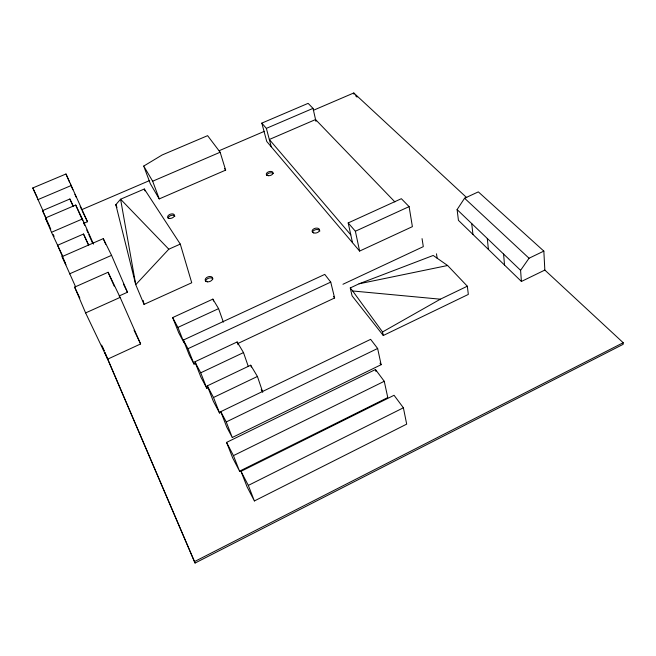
<?xml version="1.0" encoding="UTF-8"?>
<svg xmlns="http://www.w3.org/2000/svg" width="656" height="656" viewBox="0 0 656 656"><rect width="100%" height="100%" fill="white"/><g stroke="black" fill="none" stroke-linecap="round" stroke-linejoin="round"><path stroke-width="0.98" d="M544.841 270.075L521.413 281.457L458.437 220.35L457.109 209.592L464.571 198.235L478.331 191.88L543.84 251.109L544.841 270.075L623.2 342.719L623.175 344.31L195.078 563.037L104.87 352.592M521.413 281.457L520.585 270.329L529.039 258.234L543.84 251.109M115.833 204.68L120.581 199.219L144.32 189.01L180.285 244.098L191.732 282.769L144.033 304.392L135.743 284.655L115.833 204.68L116.973 207.46M168.805 249.198L135.743 284.655L120.581 199.219L168.805 249.198L180.285 244.098M143.721 166.075L162.171 154.964L207.608 135.661L220.145 152.241L225.656 170.125L159.236 198.916L150.257 183.582L143.721 166.075L152.668 181.212L159.236 198.916M383.284 335.495L382.546 331.961L440.348 299.193L467.326 286.213L447.622 265.508L433.206 255.455L359.07 283.794L350.271 287.935L352.075 295.848L383.284 335.495L468.335 294.413L467.326 286.213M194.397 561.651L623.2 342.719M254.38 500.946L406.687 424.129L403.383 407.794L394.059 395.281L241.006 471.328L247.091 486.875L254.38 500.946L248.321 485.407L241.006 471.328M248.321 485.407L403.383 407.794M239.563 471.172L387.778 397.561L384.26 381.292L375.486 369.517L226.566 442.406L232.708 457.954L239.563 471.172L233.446 455.625L226.566 442.406M233.446 455.625L384.26 381.292M232.265 437.495L381.128 364.695L377.635 348.475L370.624 339.341L220.777 411.656L226.812 427.204L232.265 437.495L226.246 421.931L220.777 411.656M226.246 421.931L377.635 348.475M261.203 389.566L262.744 392.173L257.423 376.462L250.69 365.212L207.312 385.859L213.38 401.357L219.563 413.018L221.4 412.132M219.563 413.018L213.503 397.495L257.423 376.462M248.255 366.368L243.499 352.584L237.144 341.956L194.873 361.825L200.957 377.241L206.804 388.262L208.633 387.393M206.804 388.262L200.72 372.805L243.499 352.584M237.505 343.654L334.617 297.98L330.731 282.105L324.769 274.397L183.336 340.07L189.428 355.404L194.037 364.096L195.882 363.219M342.957 284.261L423.309 246.64L422.054 238.636M194.037 364.096L187.944 348.721L330.731 282.105M315.971 121.393L313.027 108.371L308.123 103.353L261.826 123.123L266.746 141.466L359.611 251.076L412.386 226.656L409.106 206.624L401.357 198.694L348.188 222.925L352.493 242.679M140.605 343.957L107.674 359.144L85.608 312.92L74.636 287.123L108.092 272.273L120.138 297.389L140.605 343.957L134.07 330.263M218.587 308.648L212.872 299.128L172.659 317.578L177.915 327.41L218.587 308.648L223.36 322.137M348.188 222.925L355.38 231.232L409.106 206.624M85.608 312.92L120.138 297.389M119.146 295.971L127.453 292.24L111.561 255.34L103.279 238.636L62.09 256.619L75.538 286.705M69.446 273.896L111.561 255.34M88.724 245.098L83.517 234.028L57.58 245.287L65.321 263.13M82.394 218.981L75.711 205.049L45.42 217.997L51.496 232.29L82.394 218.981L93.505 244.114M83.755 223.335L87.486 221.728L65.977 173.996L32.8 187.952L43.042 210.797M261.826 123.123L266.361 128.371L313.027 108.371M81.377 209.813L149.683 180.515M219.219 150.691L264.393 131.315M313.33 110.323L353.797 92.963L466.777 197.702M152.668 181.212L220.145 152.241M50.791 229.19L42.55 210.642L69.88 198.998L73.357 206.328M37.794 199.686L71.537 185.402M359.07 283.794L447.622 265.508M350.271 287.935L352.682 290.977L440.348 299.193M355.56 95.719L357.053 97.104M464.571 198.235L529.039 258.234M457.109 209.592L520.585 270.329M394.887 201.909L315.552 119.556L269.321 139.49L350.788 234.856M333.437 296.43L334.617 297.98M379.972 363.17L381.128 364.695M224.467 168.526L225.656 170.125M352.682 290.977L382.546 331.961M183.336 340.07L187.944 348.721M194.873 361.825L200.72 372.805M207.312 385.859L213.503 397.495M123.484 284.179L127.453 292.24M82.246 210.937L87.486 221.728M74.636 287.123L79.868 298.119M45.42 217.997L48.888 225.344M53.234 234.528L54.104 236.365M51.496 232.29L62.796 256.299M62.09 256.619L65.969 264.786M32.8 187.952L37.138 197.144M42.55 210.642L46.404 218.801M83.517 234.028L88.462 245.09M69.88 198.998L73.218 206.484M75.711 205.049L82.656 220.736M83.476 222.589L84.698 225.352M86.74 229.969L87.97 232.741M88.79 234.586L92.463 242.892M65.977 173.996L69.634 182.319M70.446 184.164L72.882 189.707M74.915 194.332L76.129 197.103M80.188 206.345L81.41 209.116M108.092 272.273L114.185 286.114M103.279 238.636L105.706 244.27M102.91 347.86L104.115 350.673M104.919 352.559L195.078 563.037M101.664 345.097L104.066 350.714M177.915 327.41L183.992 342.686L178.735 332.805L172.659 317.578M144.32 189.01L145.042 190.929M212.872 299.128L213.561 301.047M237.144 341.956L238.095 344.712M250.69 365.212L251.322 367.057M266.361 128.371L271.264 146.796M375.486 369.517L375.904 371.427M143.164 300.432L144.033 304.392M355.38 231.232L359.611 251.076M353.797 92.963L354.06 94.325M436.486 253.806L437.134 258.193M471.713 223.573L472.943 234.422M487.293 238.481L488.4 249.419M503.57 254.052L504.546 265.09M205.664 281.555A3.895 2.501 -19.5 0 1 208.567 278.218A3.895 2.501 -19.5 0 1 212.946 278.964M312.469 232.363A3.805 2.403 -13.9 0 1 316.003 229.616A3.805 2.403 -13.9 0 1 319.866 231.051M266.689 175.291A3.485 2.025 -15.3 0 1 269.583 172.979A3.485 2.025 -15.3 0 1 273.199 173.561M168.108 218.218A3.575 2.091 -19.5 0 1 171.2 215.439A3.575 2.091 -19.5 0 1 174.89 216.275M207.37 281.834A3.903 2.501 -19.4 0 0 212.675 278.169A3.903 2.501 -19.4 0 0 206.722 277.504A3.903 2.501 -19.4 0 0 207.37 281.834M268.435 175.71A3.493 2.017 -15.3 0 0 273.068 172.659A3.493 2.017 -15.3 0 0 267.574 172.315A3.493 2.017 -15.3 0 0 268.435 175.71M313.716 232.921A3.805 2.403 -13.9 0 0 319.562 230.248A3.805 2.403 -13.9 0 0 314.224 228.624A3.805 2.403 -13.9 0 0 313.716 232.921M169.24 218.423A3.575 2.091 -19.5 0 0 174.488 215.455A3.575 2.091 -19.5 0 0 169.412 214.619A3.575 2.091 -19.5 0 0 169.24 218.423"/></g></svg>
